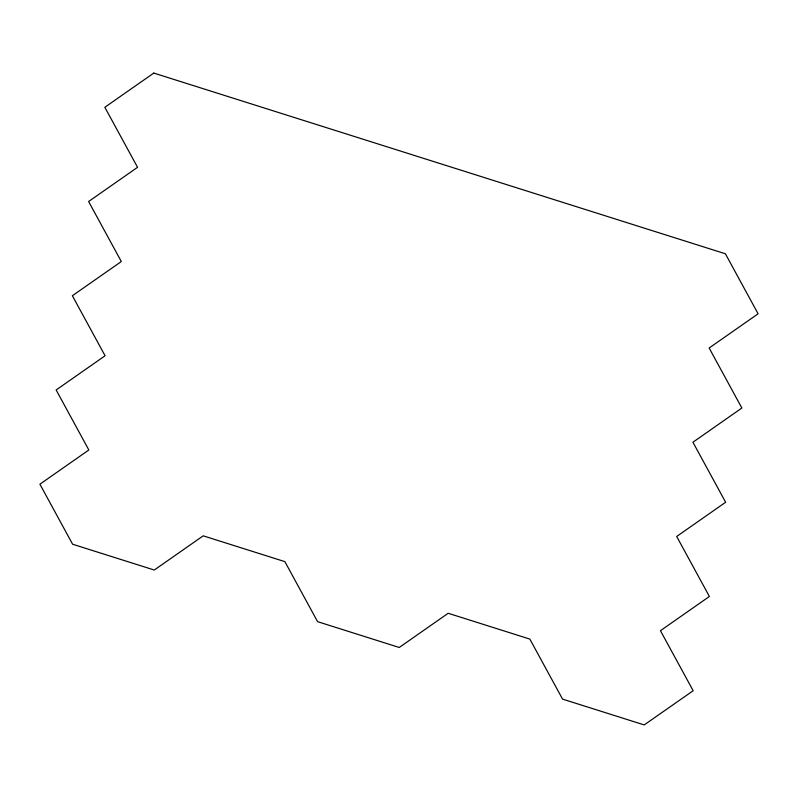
<?xml version="1.0" encoding="UTF-8"?>
<svg xmlns="http://www.w3.org/2000/svg" width="798" height="798" viewBox="0 0 798 798"><rect width="100%" height="100%" fill="white"/><g stroke="black" fill="none" stroke-linecap="round" stroke-linejoin="round"><path stroke-width="1.2" d="M153.785 73.077L104.837 107.281L137.555 167.311L88.608 201.515L121.316 261.535L72.369 295.739L105.077 355.768L56.139 389.973L88.847 449.992L39.9 484.196L72.608 544.226L154.273 570.031L203.211 535.827L284.876 561.642L317.584 621.662L399.239 647.477L448.187 613.273L529.842 639.088L562.56 699.108L644.215 724.923L693.163 690.719L660.445 630.689L709.392 596.485L676.684 536.465L725.631 502.261L692.923 442.232L741.861 408.027L709.153 348.008L758.1 313.804L725.392 253.774L153.785 73.077"/></g></svg>
